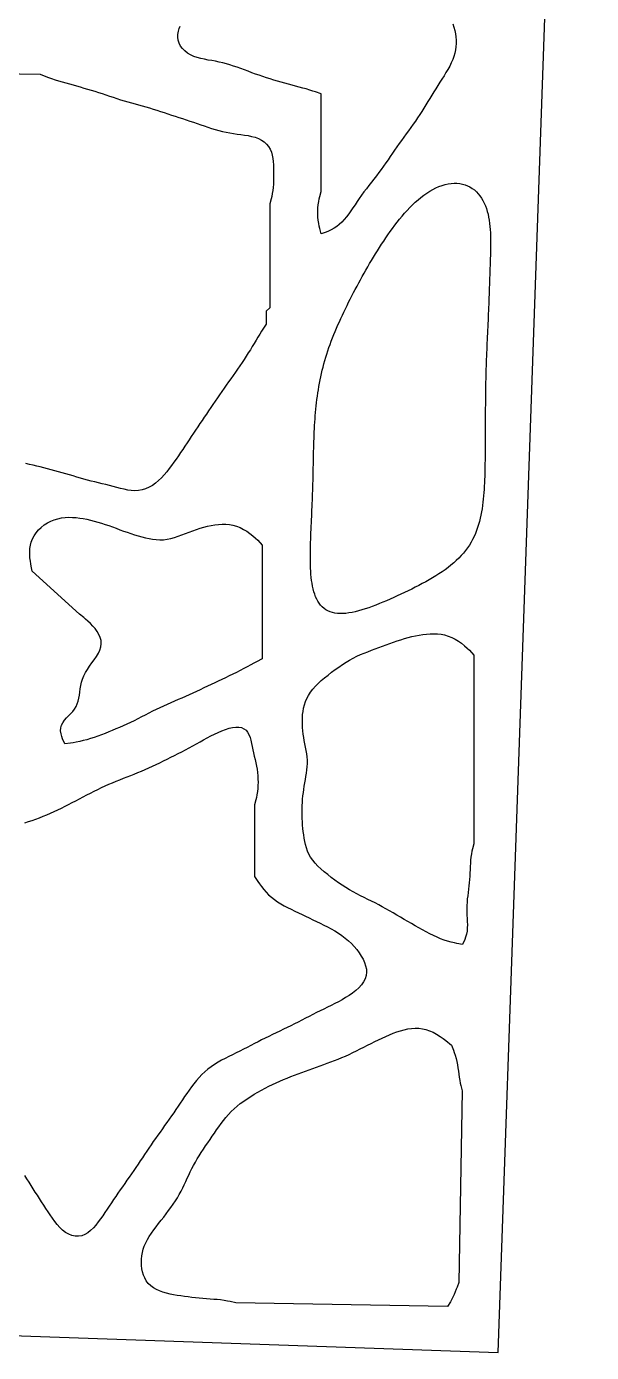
# Model space of a CAD drawing. Header units: metres. Extents: x 143 to 243, y 0 to 90.
# Drawn here: x 224.27 to 242.77, y -0.36 to 43.06 of the extents above; entities that cross this region are included whole.
import ezdxf

# ---------------------------------------------------------------- set-up
doc = ezdxf.new("R2010")
doc.units = ezdxf.units.M

msp = doc.modelspace()

# ---------------------------------------------------------------- linework, layer by layer
for points in [[(239.719, -0.362), (242.771, 87.047), (145.622, 90.439), (142.57, 3.031)], [(234.453, 23.838), (234.368, 23.849), (234.288, 23.867), (234.211, 23.891), (234.14, 23.922), (234.073, 23.959), (234.011, 24.003), (233.954, 24.053), (233.901, 24.109), (233.853, 24.17), (233.81, 24.237), (233.771, 24.309), (233.736, 24.386), (233.705, 24.467), (233.679, 24.551), (233.655, 24.64), (233.635, 24.731), (233.619, 24.825), (233.605, 24.921), (233.593, 25.02), (233.584, 25.12), (233.577, 25.221), (233.571, 25.324), (233.568, 25.427), (233.565, 25.531), (233.564, 25.636), (233.564, 25.742), (233.565, 25.847), (233.567, 25.953), (233.569, 26.059), (233.572, 26.165), (233.575, 26.272), (233.579, 26.378), (233.583, 26.484), (233.588, 26.591), (233.592, 26.697), (233.597, 26.803), (233.602, 26.91), (233.607, 27.016), (233.612, 27.123), (233.616, 27.229), (233.621, 27.335), (233.626, 27.442), (233.63, 27.548), (233.634, 27.655), (233.638, 27.761), (233.642, 27.867), (233.645, 27.974), (233.649, 28.08), (233.652, 28.187), (233.654, 28.293), (233.657, 28.4), (233.659, 28.506), (233.661, 28.612), (233.664, 28.719), (233.666, 28.825), (233.668, 28.932), (233.67, 29.038), (233.672, 29.144), (233.675, 29.251), (233.678, 29.357), (233.681, 29.464), (233.684, 29.57), (233.688, 29.677), (233.693, 29.783), (233.698, 29.889), (233.704, 29.996), (233.71, 30.102), (233.718, 30.208), (233.726, 30.315), (233.734, 30.421), (233.744, 30.527), (233.755, 30.634), (233.767, 30.74), (233.78, 30.846), (233.794, 30.953), (233.809, 31.059), (233.826, 31.165), (233.844, 31.271), (233.863, 31.378), (233.884, 31.484), (233.906, 31.59), (233.929, 31.696), (233.954, 31.802), (233.98, 31.908), (234.009, 32.014), (234.038, 32.12), (234.07, 32.227), (234.103, 32.333), (234.137, 32.439), (234.173, 32.545), (234.211, 32.65), (234.25, 32.756), (234.291, 32.862), (234.333, 32.968), (234.377, 33.074), (234.421, 33.18), (234.467, 33.286), (234.515, 33.392), (234.563, 33.498), (234.612, 33.603), (234.662, 33.709), (234.713, 33.815), (234.765, 33.921), (234.818, 34.027), (234.872, 34.132), (234.926, 34.238), (234.98, 34.344), (235.036, 34.45), (235.092, 34.555), (235.149, 34.661), (235.207, 34.767), (235.265, 34.873), (235.324, 34.978), (235.384, 35.084), (235.445, 35.19), (235.506, 35.295), (235.569, 35.401), (235.632, 35.506), (235.697, 35.612), (235.762, 35.717), (235.828, 35.822), (235.896, 35.927), (235.965, 36.032), (236.035, 36.137), (236.106, 36.241), (236.179, 36.344), (236.253, 36.447), (236.329, 36.548), (236.406, 36.649), (236.485, 36.749), (236.566, 36.847), (236.649, 36.943), (236.734, 37.036), (236.821, 37.128), (236.909, 37.216), (237, 37.302), (237.092, 37.383), (237.186, 37.461), (237.282, 37.534), (237.379, 37.602), (237.477, 37.664), (237.576, 37.721), (237.676, 37.771), (237.776, 37.815), (237.877, 37.852), (237.976, 37.882), (238.076, 37.904), (238.174, 37.918), (238.27, 37.925), (238.364, 37.924), (238.456, 37.915), (238.545, 37.899), (238.631, 37.874), (238.714, 37.843), (238.792, 37.804), (238.867, 37.758), (238.937, 37.705), (239.002, 37.647), (239.063, 37.582), (239.119, 37.513), (239.171, 37.438), (239.217, 37.358), (239.259, 37.275), (239.297, 37.188), (239.329, 37.098), (239.358, 37.005), (239.383, 36.909), (239.403, 36.812), (239.421, 36.712), (239.435, 36.612), (239.446, 36.51), (239.454, 36.407), (239.461, 36.303), (239.465, 36.198), (239.467, 36.093), (239.468, 35.988), (239.468, 35.882), (239.466, 35.776), (239.464, 35.67), (239.461, 35.564), (239.458, 35.458), (239.454, 35.351), (239.45, 35.245), (239.446, 35.138), (239.442, 35.032), (239.438, 34.926), (239.434, 34.819), (239.431, 34.713), (239.427, 34.606), (239.423, 34.5), (239.419, 34.393), (239.415, 34.287), (239.411, 34.18), (239.408, 34.074), (239.404, 33.968), (239.4, 33.861), (239.396, 33.755), (239.391, 33.648), (239.387, 33.542), (239.382, 33.436), (239.378, 33.329), (239.373, 33.223), (239.368, 33.116), (239.363, 33.01), (239.358, 32.903), (239.353, 32.797), (239.348, 32.691), (239.343, 32.584), (239.339, 32.478), (239.334, 32.371), (239.33, 32.265), (239.325, 32.158), (239.321, 32.052), (239.318, 31.946), (239.314, 31.839), (239.311, 31.733), (239.309, 31.626), (239.306, 31.52), (239.304, 31.413), (239.302, 31.307), (239.3, 31.2), (239.299, 31.094), (239.297, 30.988), (239.296, 30.881), (239.295, 30.775), (239.295, 30.668), (239.294, 30.562), (239.293, 30.455), (239.293, 30.349), (239.293, 30.242), (239.292, 30.136), (239.292, 30.029), (239.292, 29.923), (239.291, 29.816), (239.291, 29.71), (239.291, 29.603), (239.29, 29.497), (239.29, 29.39), (239.289, 29.284), (239.288, 29.177), (239.287, 29.071), (239.286, 28.964), (239.285, 28.858), (239.283, 28.752), (239.281, 28.645), (239.279, 28.539), (239.276, 28.432), (239.273, 28.326), (239.269, 28.22), (239.265, 28.113), (239.259, 28.007), (239.253, 27.901), (239.246, 27.795), (239.237, 27.689), (239.227, 27.583), (239.216, 27.478), (239.203, 27.373), (239.188, 27.268), (239.17, 27.164), (239.151, 27.061), (239.128, 26.958), (239.103, 26.855), (239.075, 26.754), (239.043, 26.654), (239.008, 26.554), (238.969, 26.456), (238.926, 26.36), (238.879, 26.265), (238.827, 26.171), (238.771, 26.079), (238.711, 25.989), (238.646, 25.901), (238.577, 25.815), (238.504, 25.731), (238.426, 25.649), (238.344, 25.569), (238.258, 25.491), (238.168, 25.416), (238.075, 25.342), (237.978, 25.27), (237.878, 25.2), (237.775, 25.132), (237.67, 25.065), (237.562, 25.001), (237.453, 24.937), (237.341, 24.875), (237.228, 24.814), (237.114, 24.754), (236.999, 24.695), (236.882, 24.638), (236.765, 24.58), (236.648, 24.524), (236.53, 24.469), (236.412, 24.414), (236.294, 24.361), (236.175, 24.308), (236.058, 24.257), (235.94, 24.207), (235.823, 24.159), (235.707, 24.113), (235.592, 24.069), (235.477, 24.027), (235.364, 23.989), (235.253, 23.954), (235.144, 23.922), (235.036, 23.895), (234.932, 23.872), (234.829, 23.854), (234.73, 23.841), (234.634, 23.834), (234.541, 23.833)], [(225.523, 19.568), (225.444, 19.734), (225.42, 19.81), (225.399, 19.898), (225.385, 19.999), (225.394, 20.088), (225.418, 20.176), (225.458, 20.261), (225.511, 20.34), (225.575, 20.415), (225.645, 20.488), (225.715, 20.559), (225.782, 20.632), (225.841, 20.708), (225.891, 20.788), (225.931, 20.874), (225.961, 20.966), (225.983, 21.062), (225.999, 21.163), (226.013, 21.266), (226.027, 21.371), (226.046, 21.477), (226.07, 21.583), (226.102, 21.689), (226.144, 21.795), (226.197, 21.901), (226.26, 22.006), (226.33, 22.112), (226.406, 22.217), (226.483, 22.323), (226.556, 22.428), (226.62, 22.534), (226.67, 22.639), (226.704, 22.744), (226.717, 22.849), (226.71, 22.952), (226.683, 23.054), (226.639, 23.153), (226.581, 23.249), (226.513, 23.341), (226.438, 23.427), (226.362, 23.507), (226.278, 23.587), (226.204, 23.654), (226.142, 23.708), (226.008, 23.82), (224.453, 25.22), (224.42, 25.386), (224.407, 25.463), (224.393, 25.554), (224.38, 25.661), (224.373, 25.759), (224.372, 25.862), (224.378, 25.967), (224.395, 26.072), (224.423, 26.177), (224.463, 26.281), (224.515, 26.382), (224.581, 26.48), (224.659, 26.573), (224.748, 26.658), (224.845, 26.736), (224.95, 26.804), (225.061, 26.861), (225.176, 26.907), (225.293, 26.942), (225.412, 26.966), (225.531, 26.981), (225.65, 26.987), (225.77, 26.986), (225.889, 26.978), (226.009, 26.964), (226.128, 26.946), (226.248, 26.923), (226.367, 26.896), (226.487, 26.865), (226.606, 26.831), (226.726, 26.794), (226.845, 26.755), (226.965, 26.714), (227.084, 26.671), (227.204, 26.627), (227.323, 26.582), (227.443, 26.538), (227.562, 26.495), (227.682, 26.454), (227.801, 26.415), (227.921, 26.378), (228.04, 26.345), (228.16, 26.315), (228.279, 26.29), (228.399, 26.27), (228.518, 26.256), (228.638, 26.25), (228.757, 26.254), (228.877, 26.268), (228.997, 26.291), (229.116, 26.324), (229.236, 26.364), (229.356, 26.409), (229.475, 26.457), (229.595, 26.504), (229.714, 26.549), (229.834, 26.59), (229.954, 26.628), (230.073, 26.662), (230.193, 26.692), (230.312, 26.718), (230.432, 26.739), (230.552, 26.754), (230.671, 26.763), (230.791, 26.762), (230.91, 26.751), (231.029, 26.728), (231.146, 26.694), (231.26, 26.649), (231.373, 26.593), (231.48, 26.529), (231.58, 26.46), (231.683, 26.376), (231.769, 26.3), (231.84, 26.233), (231.986, 26.08), (231.986, 22.354), (231.799, 22.256), (231.714, 22.21), (231.611, 22.155), (231.491, 22.092), (231.38, 22.033), (231.264, 21.972), (231.146, 21.91), (231.028, 21.85), (230.908, 21.791), (230.789, 21.733), (230.669, 21.676), (230.549, 21.62), (230.43, 21.564), (230.31, 21.509), (230.19, 21.453), (230.07, 21.398), (229.951, 21.341), (229.831, 21.285), (229.711, 21.231), (229.592, 21.176), (229.472, 21.122), (229.352, 21.069), (229.233, 21.016), (229.113, 20.965), (228.993, 20.913), (228.873, 20.86), (228.754, 20.807), (228.634, 20.751), (228.514, 20.694), (228.395, 20.635), (228.275, 20.575), (228.155, 20.512), (228.036, 20.449), (227.916, 20.386), (227.796, 20.326), (227.677, 20.267), (227.557, 20.21), (227.437, 20.156), (227.318, 20.104), (227.198, 20.055), (227.078, 20.007), (226.959, 19.959), (226.839, 19.912), (226.719, 19.865), (226.6, 19.821), (226.48, 19.779), (226.362, 19.74), (226.244, 19.704), (226.128, 19.673), (226.017, 19.647), (225.898, 19.623), (225.795, 19.605), (225.709, 19.591)], [(238.552, 13.002), (238.366, 13.03), (238.28, 13.048), (238.177, 13.072), (238.058, 13.104), (237.947, 13.142), (237.831, 13.186), (237.713, 13.236), (237.594, 13.291), (237.475, 13.351), (237.355, 13.413), (237.236, 13.478), (237.116, 13.544), (236.997, 13.612), (236.877, 13.681), (236.757, 13.751), (236.638, 13.821), (236.518, 13.892), (236.399, 13.962), (236.279, 14.033), (236.159, 14.102), (236.04, 14.17), (235.92, 14.235), (235.801, 14.299), (235.681, 14.36), (235.561, 14.419), (235.442, 14.476), (235.322, 14.534), (235.203, 14.593), (235.083, 14.654), (234.963, 14.718), (234.844, 14.786), (234.724, 14.86), (234.605, 14.938), (234.485, 15.02), (234.366, 15.106), (234.248, 15.194), (234.132, 15.285), (234.019, 15.377), (233.912, 15.471), (233.812, 15.565), (233.721, 15.661), (233.641, 15.758), (233.573, 15.856), (233.516, 15.957), (233.471, 16.059), (233.434, 16.163), (233.405, 16.268), (233.381, 16.374), (233.362, 16.481), (233.346, 16.587), (233.332, 16.694), (233.32, 16.801), (233.31, 16.907), (233.303, 17.014), (233.298, 17.12), (233.295, 17.227), (233.294, 17.333), (233.295, 17.44), (233.298, 17.546), (233.304, 17.652), (233.311, 17.759), (233.321, 17.865), (233.334, 17.971), (233.349, 18.078), (233.365, 18.184), (233.383, 18.29), (233.402, 18.396), (233.42, 18.502), (233.437, 18.609), (233.451, 18.715), (233.461, 18.821), (233.467, 18.928), (233.466, 19.034), (233.46, 19.141), (233.447, 19.247), (233.43, 19.354), (233.409, 19.461), (233.388, 19.567), (233.366, 19.674), (233.347, 19.781), (233.33, 19.888), (233.317, 19.994), (233.308, 20.101), (233.303, 20.207), (233.302, 20.314), (233.304, 20.42), (233.311, 20.527), (233.323, 20.633), (233.341, 20.739), (233.367, 20.845), (233.402, 20.95), (233.446, 21.054), (233.501, 21.156), (233.566, 21.257), (233.642, 21.356), (233.727, 21.453), (233.821, 21.548), (233.922, 21.641), (234.029, 21.732), (234.142, 21.823), (234.257, 21.911), (234.374, 21.998), (234.493, 22.083), (234.612, 22.164), (234.732, 22.24), (234.851, 22.311), (234.971, 22.376), (235.091, 22.436), (235.211, 22.49), (235.33, 22.54), (235.45, 22.587), (235.57, 22.631), (235.689, 22.676), (235.809, 22.72), (235.929, 22.764), (236.048, 22.809), (236.168, 22.853), (236.288, 22.897), (236.407, 22.938), (236.527, 22.978), (236.647, 23.015), (236.766, 23.048), (236.886, 23.079), (237.006, 23.105), (237.125, 23.128), (237.245, 23.148), (237.365, 23.162), (237.484, 23.172), (237.604, 23.175), (237.724, 23.171), (237.843, 23.158), (237.961, 23.135), (238.079, 23.1), (238.193, 23.056), (238.306, 23), (238.413, 22.935), (238.513, 22.865), (238.616, 22.778), (238.702, 22.7), (238.773, 22.632), (238.919, 22.474), (238.919, 16.298), (238.873, 16.133), (238.857, 16.057), (238.84, 15.966), (238.823, 15.859), (238.813, 15.761), (238.806, 15.658), (238.8, 15.553), (238.795, 15.447), (238.791, 15.341), (238.785, 15.235), (238.777, 15.129), (238.767, 15.022), (238.755, 14.916), (238.742, 14.81), (238.729, 14.703), (238.716, 14.597), (238.705, 14.491), (238.696, 14.384), (238.691, 14.278), (238.689, 14.171), (238.69, 14.065), (238.693, 13.958), (238.699, 13.852), (238.704, 13.747), (238.706, 13.642), (238.703, 13.539), (238.695, 13.44), (238.673, 13.334), (238.65, 13.243), (238.626, 13.167)], [(238.189, 9.706), (238.253, 9.539), (238.279, 9.463), (238.308, 9.371), (238.339, 9.264), (238.362, 9.165), (238.382, 9.062), (238.399, 8.958), (238.413, 8.854), (238.426, 8.751), (238.44, 8.652), (238.458, 8.545), (238.475, 8.454), (238.491, 8.377), (238.535, 8.211), (238.425, 1.93), (238.368, 1.778), (238.341, 1.708), (238.308, 1.627), (238.27, 1.536), (238.226, 1.445), (238.185, 1.364), (238.149, 1.294), (238.059, 1.143), (231.119, 1.264), (230.933, 1.307), (230.847, 1.323), (230.744, 1.34), (230.625, 1.357), (230.514, 1.368), (230.398, 1.378), (230.28, 1.387), (230.162, 1.395), (230.043, 1.405), (229.923, 1.416), (229.803, 1.428), (229.684, 1.442), (229.564, 1.457), (229.445, 1.474), (229.325, 1.491), (229.206, 1.509), (229.086, 1.529), (228.968, 1.552), (228.851, 1.579), (228.736, 1.612), (228.625, 1.652), (228.52, 1.7), (228.423, 1.758), (228.334, 1.825), (228.257, 1.901), (228.191, 1.986), (228.137, 2.078), (228.096, 2.175), (228.065, 2.276), (228.044, 2.38), (228.032, 2.485), (228.029, 2.592), (228.032, 2.698), (228.043, 2.805), (228.062, 2.911), (228.09, 3.017), (228.126, 3.123), (228.171, 3.229), (228.226, 3.335), (228.288, 3.441), (228.358, 3.547), (228.433, 3.652), (228.513, 3.758), (228.594, 3.863), (228.677, 3.968), (228.76, 4.074), (228.842, 4.179), (228.921, 4.285), (228.998, 4.39), (229.072, 4.496), (229.142, 4.602), (229.209, 4.707), (229.271, 4.813), (229.329, 4.919), (229.384, 5.025), (229.435, 5.13), (229.485, 5.236), (229.533, 5.342), (229.582, 5.448), (229.632, 5.554), (229.684, 5.66), (229.739, 5.766), (229.797, 5.872), (229.859, 5.977), (229.924, 6.083), (229.991, 6.189), (230.061, 6.294), (230.133, 6.4), (230.205, 6.506), (230.278, 6.611), (230.35, 6.717), (230.421, 6.822), (230.493, 6.928), (230.565, 7.032), (230.639, 7.136), (230.715, 7.238), (230.795, 7.338), (230.879, 7.435), (230.969, 7.529), (231.064, 7.619), (231.165, 7.705), (231.27, 7.788), (231.38, 7.868), (231.494, 7.945), (231.61, 8.02), (231.727, 8.092), (231.846, 8.163), (231.965, 8.23), (232.085, 8.295), (232.205, 8.358), (232.324, 8.417), (232.444, 8.472), (232.564, 8.525), (232.683, 8.576), (232.803, 8.625), (232.923, 8.672), (233.042, 8.718), (233.162, 8.763), (233.282, 8.808), (233.401, 8.851), (233.521, 8.895), (233.641, 8.937), (233.76, 8.979), (233.88, 9.021), (234, 9.064), (234.119, 9.107), (234.239, 9.151), (234.359, 9.197), (234.479, 9.244), (234.598, 9.294), (234.718, 9.346), (234.838, 9.4), (234.957, 9.457), (235.077, 9.516), (235.197, 9.576), (235.317, 9.636), (235.436, 9.698), (235.556, 9.759), (235.676, 9.82), (235.796, 9.879), (235.915, 9.936), (236.035, 9.99), (236.155, 10.041), (236.274, 10.09), (236.394, 10.133), (236.514, 10.172), (236.634, 10.205), (236.753, 10.232), (236.873, 10.25), (236.993, 10.259), (237.112, 10.256), (237.232, 10.241), (237.35, 10.214), (237.468, 10.173), (237.584, 10.122), (237.695, 10.062), (237.814, 9.986), (237.917, 9.916), (238.003, 9.853)]]:
    msp.add_lwpolyline(points, close=True)
for points in [[(238.229, 43.145), (238.265, 43.038), (238.294, 42.931), (238.315, 42.824), (238.328, 42.718), (238.335, 42.611), (238.335, 42.505), (238.328, 42.398), (238.314, 42.292), (238.293, 42.185), (238.263, 42.079), (238.225, 41.973), (238.18, 41.867), (238.128, 41.761), (238.07, 41.655), (238.006, 41.55), (237.941, 41.444), (237.873, 41.338), (237.806, 41.232), (237.739, 41.127), (237.672, 41.021), (237.607, 40.915), (237.543, 40.81), (237.478, 40.704), (237.414, 40.598), (237.349, 40.492), (237.282, 40.387), (237.215, 40.281), (237.146, 40.175), (237.076, 40.07), (237.004, 39.964), (236.931, 39.858), (236.856, 39.753), (236.781, 39.647), (236.705, 39.541), (236.629, 39.436), (236.552, 39.33), (236.475, 39.225), (236.4, 39.119), (236.325, 39.014), (236.252, 38.908), (236.179, 38.802), (236.107, 38.697), (236.035, 38.591), (235.961, 38.485), (235.886, 38.38), (235.809, 38.274), (235.729, 38.169), (235.647, 38.063), (235.563, 37.958), (235.48, 37.852), (235.398, 37.747), (235.318, 37.641), (235.241, 37.536), (235.167, 37.43), (235.096, 37.326), (235.028, 37.222), (234.96, 37.119), (234.892, 37.019), (234.823, 36.921), (234.75, 36.827), (234.674, 36.738), (234.596, 36.654), (234.512, 36.578), (234.427, 36.509), (234.34, 36.451), (234.242, 36.398), (234.156, 36.357), (234.082, 36.326), (233.915, 36.274), (233.87, 36.44), (233.855, 36.517), (233.838, 36.608), (233.822, 36.715), (233.814, 36.813), (233.809, 36.915), (233.809, 37.019), (233.814, 37.121), (233.823, 37.219), (233.84, 37.325), (233.857, 37.416), (233.873, 37.492), (233.919, 37.658), (233.919, 40.851), (233.733, 40.918), (233.647, 40.945), (233.545, 40.978), (233.425, 41.014), (233.315, 41.044), (233.199, 41.075), (233.081, 41.107), (232.963, 41.138), (232.843, 41.17), (232.724, 41.203), (232.604, 41.236), (232.485, 41.271), (232.365, 41.306), (232.246, 41.343), (232.126, 41.38), (232.007, 41.419), (231.887, 41.46), (231.768, 41.503), (231.648, 41.547), (231.529, 41.591), (231.409, 41.636), (231.29, 41.681), (231.17, 41.724), (231.051, 41.765), (230.931, 41.804), (230.812, 41.838), (230.692, 41.869), (230.573, 41.896), (230.453, 41.919), (230.334, 41.941), (230.214, 41.961), (230.095, 41.984), (229.977, 42.01), (229.861, 42.042), (229.748, 42.082), (229.641, 42.131), (229.541, 42.189), (229.451, 42.258), (229.374, 42.335), (229.311, 42.42), (229.264, 42.512), (229.233, 42.608), (229.22, 42.706), (229.22, 42.801), (229.242, 42.906), (229.268, 42.996), (229.296, 43.072)], [(222.683, 41.529), (224.715, 41.493), (224.901, 41.422), (224.986, 41.391), (225.089, 41.355), (225.208, 41.315), (225.319, 41.28), (225.434, 41.246), (225.553, 41.212), (225.671, 41.179), (225.79, 41.145), (225.909, 41.112), (226.029, 41.079), (226.148, 41.045), (226.268, 41.01), (226.387, 40.974), (226.507, 40.937), (226.626, 40.899), (226.745, 40.86), (226.865, 40.821), (226.984, 40.781), (227.104, 40.741), (227.223, 40.702), (227.343, 40.663), (227.462, 40.626), (227.582, 40.591), (227.701, 40.557), (227.821, 40.525), (227.94, 40.492), (228.06, 40.46), (228.179, 40.426), (228.299, 40.392), (228.418, 40.356), (228.538, 40.318), (228.657, 40.279), (228.777, 40.24), (228.896, 40.2), (229.016, 40.16), (229.135, 40.12), (229.255, 40.08), (229.374, 40.041), (229.494, 40.001), (229.613, 39.961), (229.733, 39.922), (229.852, 39.881), (229.972, 39.841), (230.091, 39.801), (230.211, 39.762), (230.33, 39.724), (230.45, 39.689), (230.569, 39.656), (230.689, 39.626), (230.808, 39.599), (230.928, 39.576), (231.047, 39.556), (231.167, 39.538), (231.286, 39.521), (231.406, 39.504), (231.524, 39.485), (231.64, 39.462), (231.752, 39.431), (231.86, 39.392), (231.96, 39.342), (232.05, 39.282), (232.129, 39.211), (232.195, 39.129), (232.248, 39.04), (232.289, 38.944), (232.318, 38.843), (232.337, 38.74), (232.349, 38.634), (232.356, 38.528), (232.359, 38.422), (232.361, 38.315), (232.36, 38.209), (232.359, 38.103), (232.357, 37.998), (232.352, 37.893), (232.345, 37.79), (232.336, 37.691), (232.318, 37.585), (232.301, 37.494), (232.285, 37.418), (232.24, 37.253), (232.24, 33.847), (232.12, 33.742), (232.119, 33.636), (232.118, 33.529), (232.118, 33.423), (232.117, 33.316), (232.012, 33.152), (231.965, 33.077), (231.91, 32.986), (231.845, 32.881), (231.786, 32.783), (231.725, 32.682), (231.662, 32.577), (231.598, 32.473), (231.532, 32.368), (231.465, 32.263), (231.396, 32.158), (231.326, 32.053), (231.255, 31.947), (231.182, 31.842), (231.109, 31.737), (231.035, 31.632), (230.96, 31.526), (230.886, 31.421), (230.811, 31.316), (230.738, 31.211), (230.664, 31.106), (230.591, 31.001), (230.518, 30.895), (230.446, 30.79), (230.374, 30.685), (230.303, 30.58), (230.23, 30.474), (230.159, 30.369), (230.087, 30.264), (230.016, 30.159), (229.945, 30.054), (229.873, 29.948), (229.803, 29.843), (229.733, 29.738), (229.663, 29.633), (229.594, 29.527), (229.524, 29.422), (229.454, 29.317), (229.384, 29.212), (229.313, 29.106), (229.241, 29.001), (229.167, 28.896), (229.093, 28.791), (229.016, 28.686), (228.939, 28.582), (228.858, 28.479), (228.773, 28.378), (228.684, 28.281), (228.591, 28.19), (228.493, 28.107), (228.389, 28.033), (228.281, 27.97), (228.169, 27.921), (228.054, 27.886), (227.937, 27.866), (227.819, 27.859), (227.7, 27.864), (227.581, 27.88), (227.461, 27.903), (227.342, 27.932), (227.223, 27.963), (227.104, 27.994), (226.984, 28.026), (226.865, 28.057), (226.746, 28.087), (226.627, 28.116), (226.507, 28.145), (226.388, 28.175), (226.269, 28.206), (226.15, 28.238), (226.03, 28.272), (225.911, 28.305), (225.792, 28.34), (225.673, 28.375), (225.553, 28.409), (225.434, 28.444), (225.315, 28.479), (225.196, 28.513), (225.076, 28.545), (224.957, 28.577), (224.838, 28.607), (224.719, 28.637), (224.6, 28.665), (224.48, 28.691), (224.361, 28.718), (224.242, 28.744)], [(224.213, 16.981), (224.333, 17.021), (224.452, 17.063), (224.572, 17.106), (224.691, 17.151), (224.811, 17.198), (224.93, 17.248), (225.05, 17.299), (225.169, 17.353), (225.289, 17.408), (225.408, 17.465), (225.528, 17.525), (225.647, 17.585), (225.767, 17.646), (225.886, 17.707), (226.006, 17.769), (226.125, 17.832), (226.245, 17.894), (226.364, 17.955), (226.484, 18.016), (226.603, 18.076), (226.723, 18.134), (226.842, 18.191), (226.962, 18.245), (227.081, 18.297), (227.201, 18.347), (227.32, 18.395), (227.44, 18.442), (227.559, 18.488), (227.679, 18.534), (227.798, 18.581), (227.918, 18.629), (228.037, 18.678), (228.157, 18.73), (228.276, 18.783), (228.396, 18.838), (228.515, 18.894), (228.635, 18.951), (228.754, 19.01), (228.874, 19.069), (228.993, 19.129), (229.113, 19.189), (229.232, 19.25), (229.352, 19.312), (229.472, 19.376), (229.591, 19.44), (229.711, 19.505), (229.83, 19.571), (229.95, 19.637), (230.069, 19.702), (230.189, 19.766), (230.308, 19.828), (230.428, 19.888), (230.547, 19.945), (230.667, 19.997), (230.785, 20.043), (230.901, 20.08), (231.013, 20.106), (231.121, 20.119), (231.221, 20.118), (231.311, 20.1), (231.389, 20.064), (231.456, 20.013), (231.51, 19.948), (231.553, 19.87), (231.587, 19.781), (231.613, 19.686), (231.636, 19.585), (231.658, 19.482), (231.68, 19.376), (231.703, 19.27), (231.728, 19.163), (231.753, 19.057), (231.777, 18.95), (231.799, 18.843), (231.817, 18.736), (231.832, 18.63), (231.842, 18.523), (231.848, 18.417), (231.851, 18.312), (231.848, 18.207), (231.842, 18.104), (231.833, 18.005), (231.815, 17.899), (231.798, 17.808), (231.782, 17.732), (231.737, 17.567), (231.737, 15.226), (231.843, 15.06), (231.895, 14.986), (231.959, 14.898), (232.036, 14.799), (232.112, 14.712), (232.197, 14.625), (232.288, 14.543), (232.385, 14.467), (232.487, 14.395), (232.594, 14.328), (232.705, 14.266), (232.819, 14.207), (232.935, 14.15), (233.052, 14.093), (233.171, 14.037), (233.29, 13.981), (233.409, 13.924), (233.529, 13.867), (233.648, 13.81), (233.768, 13.753), (233.888, 13.695), (234.007, 13.636), (234.127, 13.574), (234.246, 13.511), (234.364, 13.443), (234.48, 13.37), (234.594, 13.293), (234.704, 13.21), (234.809, 13.121), (234.907, 13.028), (234.999, 12.93), (235.083, 12.829), (235.16, 12.726), (235.229, 12.62), (235.289, 12.514), (235.338, 12.407), (235.375, 12.3), (235.398, 12.193), (235.403, 12.087), (235.39, 11.982), (235.357, 11.878), (235.306, 11.776), (235.236, 11.677), (235.152, 11.583), (235.055, 11.493), (234.949, 11.409), (234.836, 11.33), (234.72, 11.257), (234.602, 11.189), (234.482, 11.125), (234.362, 11.064), (234.243, 11.004), (234.123, 10.945), (234.003, 10.885), (233.884, 10.826), (233.764, 10.766), (233.644, 10.705), (233.524, 10.643), (233.405, 10.581), (233.285, 10.52), (233.165, 10.459), (233.046, 10.398), (232.926, 10.338), (232.806, 10.278), (232.686, 10.221), (232.567, 10.163), (232.447, 10.105), (232.327, 10.047), (232.208, 9.989), (232.088, 9.931), (231.968, 9.872), (231.849, 9.811), (231.729, 9.751), (231.609, 9.69), (231.49, 9.628), (231.37, 9.568), (231.25, 9.506), (231.13, 9.446), (231.011, 9.387), (230.891, 9.327), (230.773, 9.267), (230.655, 9.205), (230.539, 9.14), (230.426, 9.07), (230.316, 8.995), (230.21, 8.915), (230.108, 8.828), (230.01, 8.736), (229.918, 8.64), (229.83, 8.54), (229.746, 8.438), (229.666, 8.333), (229.589, 8.228), (229.514, 8.123), (229.442, 8.018), (229.371, 7.912), (229.301, 7.807), (229.231, 7.701), (229.16, 7.596), (229.089, 7.49), (229.017, 7.385), (228.943, 7.279), (228.868, 7.174), (228.792, 7.069), (228.716, 6.963), (228.64, 6.858), (228.565, 6.752), (228.491, 6.647), (228.418, 6.542), (228.346, 6.436), (228.275, 6.331), (228.204, 6.225), (228.133, 6.12), (228.063, 6.014), (227.992, 5.909), (227.92, 5.804), (227.849, 5.698), (227.777, 5.593), (227.704, 5.487), (227.631, 5.382), (227.558, 5.276), (227.484, 5.171), (227.41, 5.066), (227.336, 4.96), (227.262, 4.855), (227.189, 4.749), (227.117, 4.644), (227.046, 4.539), (226.975, 4.433), (226.905, 4.328), (226.835, 4.222), (226.764, 4.117), (226.691, 4.013), (226.617, 3.911), (226.539, 3.812), (226.456, 3.719), (226.368, 3.634), (226.275, 3.561), (226.177, 3.503), (226.075, 3.463), (225.969, 3.443), (225.861, 3.445), (225.754, 3.468), (225.649, 3.511), (225.547, 3.572), (225.451, 3.647), (225.36, 3.734), (225.275, 3.83), (225.195, 3.931), (225.119, 4.035), (225.045, 4.141), (224.973, 4.249), (224.903, 4.356), (224.833, 4.463), (224.762, 4.571), (224.692, 4.678), (224.622, 4.786), (224.553, 4.893), (224.484, 5), (224.416, 5.108), (224.349, 5.215), (224.283, 5.322), (224.217, 5.43)]]:
    msp.add_lwpolyline(points)

doc.saveas('drawing.dxf')
